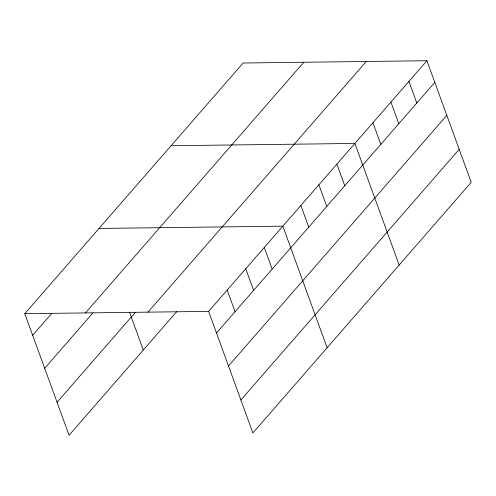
<?xml version="1.0" encoding="UTF-8"?>
<svg xmlns="http://www.w3.org/2000/svg" width="496" height="496" viewBox="0 0 496 496"><rect width="100%" height="100%" fill="white"/><g stroke="black" fill="none" stroke-linecap="round" stroke-linejoin="round"><path stroke-width="0.74" d="M176.805 311.562L69.062 435.277L24.8 313.677L243.114 63.011L426.938 60.723L471.2 182.323L252.886 432.989L208.624 311.389L426.938 60.723M32.674 335.308L51.231 313.999M85.461 312.92L303.781 62.254M44.683 368.299L92.826 313.013M57.052 402.287L135.284 312.468M147.963 312.145L366.277 61.479M216.498 333.021L434.812 82.355M228.507 366.011L446.822 115.345M240.876 399.999L459.191 149.333M171.07 145.731L354.894 143.443L399.156 265.044M99.026 228.451L282.85 226.164L327.112 347.764M24.8 313.677L208.624 311.389M408.927 81.4L416.801 103.032M390.916 102.083L398.79 123.715M372.905 122.76L380.779 144.392M336.883 164.12L344.757 185.752M318.872 184.803L326.746 206.435M300.861 205.48L308.735 227.112M264.294 247.467L272.168 269.099M245.737 268.776L253.611 290.408M227.18 290.086L235.054 311.711M129.437 311.996L143.288 350.052"/></g></svg>
